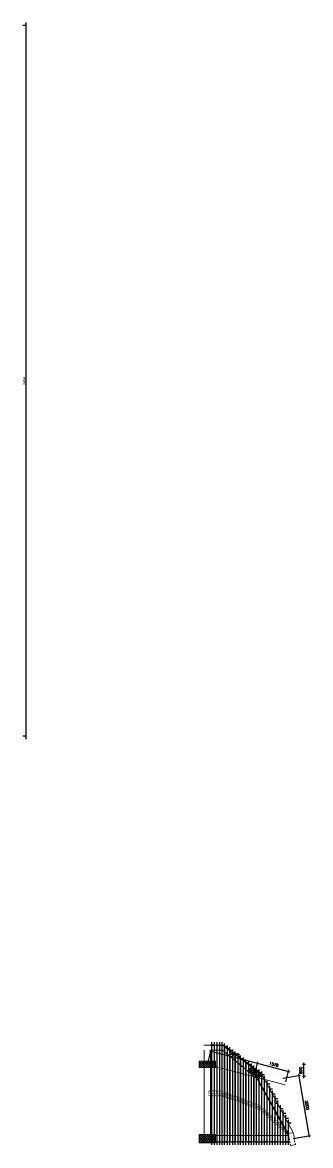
# Model space of a CAD drawing. Header units: inches. Extents: x -26151 to 62940, y -10194 to 246332.
# Drawn here: x -6352 to -4934, y 122875 to 128396 of the extents above; entities that cross this region are included whole.
import ezdxf

# ---------------------------------------------------------------- set-up
doc = ezdxf.new("R2010")
doc.units = ezdxf.units.IN
doc.header["$LTSCALE"] = 0.7
doc.header["$MEASUREMENT"] = 0
doc.linetypes.add('DASHED', pattern=[0.75, 0.5, -0.25])
doc.layers.get('0').update_dxf_attribs({"lineweight": 13})
doc.layers.get('Defpoints').update_dxf_attribs({"lineweight": 5})
for name, color, linetype, lineweight in [('BEAM', 5, 'Continuous', 0), ('COLUMN', 4, 'Continuous', 20), ('dim', 1, 'Continuous', 25), ('hach', 9, 'Continuous', 9), ('hatch', 9, 'Continuous', 9)]:
    doc.layers.add(name, color=color, linetype=linetype, lineweight=lineweight)
doc.styles.add('100', font='romans.shx', dxfattribs={"height": 13.5})
doc.styles.get("Standard").update_dxf_attribs({"font": 'arial.ttf', "height": 13})
doc.dimstyles.new('abr100', dxfattribs={"dimtxt": 15, "dimasz": 5, "dimexe": 7, "dimexo": 7, "dimgap": 8, "dimtad": 1, "dimdec": 0, "dimlfac": 10, "dimzin": 4, "dimdsep": 46, "dimtxsty": '100', "dimblk": 'ARCHTICK', "dimcen": 0.09, "dimdle": 7, "dimclrd": 1, "dimclre": 8, "dimclrt": 2, "dimadec": 0, "dimazin": 1, "dimtfac": 1, "dimtdec": 0, "dimtix": 1, "dimtofl": 0, "dimtmove": 0, "dimatfit": 3, "dimldrblk": 'ARCHTICK', "dimfxl": 0, "dimtolj": 1, "dimtzin": 0, "dimlwd": -1, "dimlwe": -1, "dimarcsym": 0})
doc.dimstyles.new('STANDARD$0', dxfattribs={"dimscale": 0, "dimtxt": 50, "dimasz": 8, "dimexe": 15, "dimexo": 0.0625, "dimgap": 2, "dimtad": 1, "dimdec": 0, "dimzin": 0, "dimdsep": 46, "dimtxsty": 'Standard', "dimblk1": 'ARCHTICK', "dimblk2": 'ARCHTICK', "dimsah": 1, "dimcen": 0.09, "dimdle": 15, "dimclrd": 3, "dimclre": 3, "dimclrt": 3, "dimazin": 0, "dimtfac": 1, "dimtdec": 0, "dimtofl": 0, "dimtmove": 1, "dimatfit": 3, "dimldrblk": 'ARCHTICK', "dimfxl": 0, "dimtolj": 1, "dimtzin": 0, "dimarcsym": 0})

# ---------------------------------------------------------------- blocks, each defined once
blk = doc.blocks.new('_ArchTick')
at = {"color": 0, "linetype": 'ByBlock', "lineweight": 0, "const_width": 0.15}
blk.add_lwpolyline([(-0.5, -0.5), (0.5, 0.5)], dxfattribs=at)
blk = doc.blocks.new('*D1428')
at = {"layer": 'Defpoints', "color": 0, "transparency": 16777216}
for p in [(-4967, 123273.6), (-4952.1, 123273.6), (-4952.1, 123213.6)]:
    blk.add_point(p, dxfattribs=at)
at = {"layer": 'dim', "color": 8, "transparency": 16777216}
for p, q in [((-4959.1, 123273.6), (-4974, 123273.6)), ((-4959.1, 123213.6), (-4974, 123213.6))]:
    blk.add_line(p, q, dxfattribs=at)
at = {"layer": 'dim', "color": 1, "transparency": 16777216}
blk.add_line((-4967, 123206.6), (-4967, 123280.6), dxfattribs=at)
at = {"layer": 'dim', "color": 1, "transparency": 16777216, "xscale": 5, "yscale": 5, "zscale": 5}
for p, rotation in [((-4967, 123273.6), 90), ((-4967, 123213.6), 270)]:
    blk.add_blockref('_ArchTick', p, dxfattribs=dict(at, rotation=rotation))
at = {"layer": 'dim', "color": 2, "transparency": 16777216, "insert": (-4981.8, 123243.6), "char_height": 13.5, "attachment_point": 5, "rotation": 90, "style": '100'}
blk.add_mtext('\\A1;600', dxfattribs=at)
blk = doc.blocks.new('*D1429')
at = {"layer": 'Defpoints', "color": 0, "transparency": 16777216}
for p in [(-5441.6, 123273.6), (-5194.5, 123279.2), (-5211.6, 123213.6)]:
    blk.add_point(p, dxfattribs=at)
at = {"layer": 'dim', "color": 8, "transparency": 16777216}
for p, q in [((-5439.8, 123280.4), (-5422.7, 123345.9)), ((-5209.8, 123220.4), (-5192.7, 123285.9))]:
    blk.add_line(p, q, dxfattribs=at)
at = {"layer": 'dim', "color": 1, "transparency": 16777216}
blk.add_line((-5431.3, 123340.9), (-5187.7, 123277.4), dxfattribs=at)
at = {"layer": 'dim', "color": 1, "transparency": 16777216, "xscale": 5, "yscale": 5, "zscale": 5}
for p, rotation in [((-5424.5, 123339.2), 165.3791260113668), ((-5194.5, 123279.2), 345.3791260113668)]:
    blk.add_blockref('_ArchTick', p, dxfattribs=dict(at, rotation=rotation))
at = {"layer": 'dim', "color": 2, "transparency": 16777216, "insert": (-5305.8, 123323.4), "char_height": 13.5, "attachment_point": 5, "rotation": 345.3791, "style": '100'}
blk.add_mtext('\\A1;2377', dxfattribs=at)
blk = doc.blocks.new('*D1430')
at = {"layer": 'Defpoints', "color": 0, "transparency": 16777216}
for p in [(-5076.5, 123204.3), (-4990.9, 123218.9), (-5026.1, 122908.6)]:
    blk.add_point(p, dxfattribs=at)
at = {"layer": 'dim', "color": 8, "transparency": 16777216}
for p, q in [((-5069.6, 123205.5), (-4984, 123220.1)), ((-5019.2, 122909.8), (-4933.6, 122924.4))]:
    blk.add_line(p, q, dxfattribs=at)
at = {"layer": 'dim', "color": 1, "transparency": 16777216}
blk.add_line((-4939.4, 122916.3), (-4992.1, 123225.8), dxfattribs=at)
at = {"layer": 'dim', "color": 1, "transparency": 16777216, "xscale": 5, "yscale": 5, "zscale": 5}
for p, rotation in [((-4990.9, 123218.9), 99.67025043706386), ((-4940.5, 122923.2), 279.6702504370639)]:
    blk.add_blockref('_ArchTick', p, dxfattribs=dict(at, rotation=rotation))
at = {"layer": 'dim', "color": 2, "transparency": 16777216, "insert": (-4951.2, 123073.5), "char_height": 13.5, "attachment_point": 5, "rotation": 279.6703, "style": '100'}
blk.add_mtext('\\A1;3000', dxfattribs=at)
blk = doc.blocks.new('*D1431')
at = {"layer": 'Defpoints', "color": 0, "transparency": 16777216}
for p in [(-5041.8, 123239.3), (-5211.6, 123213.6), (-5057.1, 123180.6)]:
    blk.add_point(p, dxfattribs=at)
at = {"layer": 'dim', "color": 8, "transparency": 16777216}
for p, q in [((-5209.8, 123220.4), (-5192.7, 123285.9)), ((-5055.3, 123187.3), (-5040, 123246.1))]:
    blk.add_line(p, q, dxfattribs=at)
at = {"layer": 'dim', "color": 1, "transparency": 16777216}
blk.add_line((-5201.3, 123280.9), (-5035, 123237.5), dxfattribs=at)
at = {"layer": 'dim', "color": 1, "transparency": 16777216, "xscale": 5, "yscale": 5, "zscale": 5}
for p, rotation in [((-5194.5, 123279.2), 165.3791260110698), ((-5041.8, 123239.3), 345.3791260110697)]:
    blk.add_blockref('_ArchTick', p, dxfattribs=dict(at, rotation=rotation))
at = {"layer": 'dim', "color": 2, "transparency": 16777216, "insert": (-5114.4, 123273.5), "char_height": 13.5, "attachment_point": 5, "rotation": 345.3791, "style": '100'}
blk.add_mtext('\\A1;1578', dxfattribs=at)
blk = doc.blocks.new('*D1432')
at = {"layer": 'Defpoints', "color": 0, "linetype": 'ByBlock', "transparency": 16777216}
for p in [(-5421.6, 123368.6), (-5421.6, 122893.6), (-5421.6, 122893.6)]:
    blk.add_point(p, dxfattribs=at)
at = {"layer": 'hach', "color": 3, "lineweight": -2, "transparency": 16777216}
for p, q in [((-5421.6, 123383.6), (-5421.6, 122878.6)), ((-5421.6, 123368.6), (-5406.6, 123368.6)), ((-5421.6, 122893.6), (-5436.6, 122893.6))]:
    blk.add_line(p, q, dxfattribs=at)
at = {"layer": 'hach', "color": 3, "linetype": 'ByBlock', "lineweight": -2, "transparency": 16777216, "xscale": 8, "yscale": 8, "zscale": 8}
for p, rotation in [((-5421.6, 123368.6), 90), ((-5421.6, 122893.6), 270)]:
    blk.add_blockref('_ArchTick', p, dxfattribs=dict(at, rotation=rotation))
at = {"layer": 'hach', "color": 3, "linetype": 'ByBlock', "transparency": 16777216, "insert": (-5430.2, 123131.1), "char_height": 13, "attachment_point": 5, "rotation": 90}
blk.add_mtext('\\A1;475', dxfattribs=at)
blk = doc.blocks.new('*D1433')
at = {"layer": 'Defpoints', "color": 0, "linetype": 'ByBlock', "transparency": 16777216}
for p in [(-5406.6, 123368.6), (-5408.6, 122893.6), (-5408.6, 122893.6)]:
    blk.add_point(p, dxfattribs=at)
at = {"layer": 'hach', "color": 3, "lineweight": -2, "transparency": 16777216}
for p, q in [((-5407.3, 123368.6), (-5423.6, 123368.6)), ((-5408.6, 123383.6), (-5408.6, 122878.6)), ((-5408.6, 122893.6), (-5423.6, 122893.6))]:
    blk.add_line(p, q, dxfattribs=at)
at = {"layer": 'hach', "color": 3, "linetype": 'ByBlock', "lineweight": -2, "transparency": 16777216, "xscale": 8, "yscale": 8, "zscale": 8}
for p, rotation in [((-5408.6, 123368.6), 90), ((-5408.6, 122893.6), 270)]:
    blk.add_blockref('_ArchTick', p, dxfattribs=dict(at, rotation=rotation))
at = {"layer": 'hach', "color": 3, "linetype": 'ByBlock', "transparency": 16777216, "insert": (-5417.2, 123131.1), "char_height": 13, "attachment_point": 5, "rotation": 90}
blk.add_mtext('\\A1;475', dxfattribs=at)
blk = doc.blocks.new('*D1434')
at = {"layer": 'Defpoints', "color": 0, "linetype": 'ByBlock', "transparency": 16777216}
for p in [(-5395.6, 123368.6), (-5395.6, 122893.6), (-5395.6, 122893.6)]:
    blk.add_point(p, dxfattribs=at)
at = {"layer": 'hach', "color": 3, "lineweight": -2, "transparency": 16777216}
for p, q in [((-5395.6, 123383.6), (-5395.6, 122878.6)), ((-5395.6, 123368.6), (-5380.6, 123368.6)), ((-5395.6, 122893.6), (-5380.6, 122893.6))]:
    blk.add_line(p, q, dxfattribs=at)
at = {"layer": 'hach', "color": 3, "linetype": 'ByBlock', "lineweight": -2, "transparency": 16777216, "xscale": 8, "yscale": 8, "zscale": 8}
for p, rotation in [((-5395.6, 123368.6), 90), ((-5395.6, 122893.6), 270)]:
    blk.add_blockref('_ArchTick', p, dxfattribs=dict(at, rotation=rotation))
at = {"layer": 'hach', "color": 3, "linetype": 'ByBlock', "transparency": 16777216, "insert": (-5404.2, 123131.1), "char_height": 13, "attachment_point": 5, "rotation": 90}
blk.add_mtext('\\A1;475', dxfattribs=at)
blk = doc.blocks.new('*D1435')
at = {"layer": 'Defpoints', "color": 0, "linetype": 'ByBlock', "transparency": 16777216}
for p in [(-5382.6, 123368.6), (-5382.6, 122893.6), (-5382.6, 122893.6)]:
    blk.add_point(p, dxfattribs=at)
at = {"layer": 'hach', "color": 3, "lineweight": -2, "transparency": 16777216}
for p, q in [((-5382.6, 123383.6), (-5382.6, 122878.6)), ((-5382.6, 123368.6), (-5367.6, 123368.6)), ((-5382.6, 122893.6), (-5367.6, 122893.6))]:
    blk.add_line(p, q, dxfattribs=at)
at = {"layer": 'hach', "color": 3, "linetype": 'ByBlock', "lineweight": -2, "transparency": 16777216, "xscale": 8, "yscale": 8, "zscale": 8}
for p, rotation in [((-5382.6, 123368.6), 90), ((-5382.6, 122893.6), 270)]:
    blk.add_blockref('_ArchTick', p, dxfattribs=dict(at, rotation=rotation))
at = {"layer": 'hach', "color": 3, "linetype": 'ByBlock', "transparency": 16777216, "insert": (-5391.2, 123131.1), "char_height": 13, "attachment_point": 5, "rotation": 90}
blk.add_mtext('\\A1;475', dxfattribs=at)
blk = doc.blocks.new('*D1436')
at = {"layer": 'Defpoints', "color": 0, "linetype": 'ByBlock', "transparency": 16777216}
for p in [(-5369.6, 123368.6), (-5369.6, 122893.6), (-5369.6, 122893.6)]:
    blk.add_point(p, dxfattribs=at)
at = {"layer": 'hach', "color": 3, "lineweight": -2, "transparency": 16777216}
for p, q in [((-5369.6, 123383.6), (-5369.6, 122878.6)), ((-5369.6, 123368.6), (-5354.6, 123368.6)), ((-5369.6, 122893.6), (-5354.6, 122893.6))]:
    blk.add_line(p, q, dxfattribs=at)
at = {"layer": 'hach', "color": 3, "linetype": 'ByBlock', "lineweight": -2, "transparency": 16777216, "xscale": 8, "yscale": 8, "zscale": 8}
for p, rotation in [((-5369.6, 123368.6), 90), ((-5369.6, 122893.6), 270)]:
    blk.add_blockref('_ArchTick', p, dxfattribs=dict(at, rotation=rotation))
at = {"layer": 'hach', "color": 3, "linetype": 'ByBlock', "transparency": 16777216, "insert": (-5378.2, 123131.1), "char_height": 13, "attachment_point": 5, "rotation": 90}
blk.add_mtext('\\A1;475', dxfattribs=at)
blk = doc.blocks.new('*D1437')
at = {"layer": 'Defpoints', "color": 0, "linetype": 'ByBlock', "transparency": 16777216}
for p in [(-5356.6, 123361.1), (-5356.6, 123361.1), (-5356.6, 122893.6)]:
    blk.add_point(p, dxfattribs=at)
at = {"layer": 'hach', "color": 3, "lineweight": -2, "transparency": 16777216}
for p, q in [((-5356.6, 122878.6), (-5356.6, 123376.1)), ((-5356.6, 123361.1), (-5341.6, 123361.1)), ((-5356.6, 122893.6), (-5341.6, 122893.6))]:
    blk.add_line(p, q, dxfattribs=at)
at = {"layer": 'hach', "color": 3, "linetype": 'ByBlock', "lineweight": -2, "transparency": 16777216, "xscale": 8, "yscale": 8, "zscale": 8}
for p, rotation in [((-5356.6, 123361.1), 90), ((-5356.6, 122893.6), 270)]:
    blk.add_blockref('_ArchTick', p, dxfattribs=dict(at, rotation=rotation))
at = {"layer": 'hach', "color": 3, "linetype": 'ByBlock', "transparency": 16777216, "insert": (-5365.2, 123127.4), "char_height": 13, "attachment_point": 5, "rotation": 90}
blk.add_mtext('\\A1;467', dxfattribs=at)
blk = doc.blocks.new('*D1438')
at = {"layer": 'Defpoints', "color": 0, "linetype": 'ByBlock', "transparency": 16777216}
for p in [(-5343.6, 123351.3), (-5343.6, 122893.6), (-5343.6, 122893.6)]:
    blk.add_point(p, dxfattribs=at)
at = {"layer": 'hach', "color": 3, "lineweight": -2, "transparency": 16777216}
for p, q in [((-5343.6, 123366.3), (-5343.6, 122878.6)), ((-5343.6, 123351.3), (-5328.6, 123351.3)), ((-5343.6, 122893.6), (-5358.6, 122893.6))]:
    blk.add_line(p, q, dxfattribs=at)
at = {"layer": 'hach', "color": 3, "linetype": 'ByBlock', "lineweight": -2, "transparency": 16777216, "xscale": 8, "yscale": 8, "zscale": 8}
for p, rotation in [((-5343.6, 123351.3), 90), ((-5343.6, 122893.6), 270)]:
    blk.add_blockref('_ArchTick', p, dxfattribs=dict(at, rotation=rotation))
at = {"layer": 'hach', "color": 3, "linetype": 'ByBlock', "transparency": 16777216, "insert": (-5352.2, 123122.5), "char_height": 13, "attachment_point": 5, "rotation": 90}
blk.add_mtext('\\A1;458', dxfattribs=at)
blk = doc.blocks.new('*D1439')
at = {"layer": 'Defpoints', "color": 0, "linetype": 'ByBlock', "transparency": 16777216}
for p in [(-5330.6, 123343.6), (-5330.6, 123343.6), (-5330.6, 122893.6)]:
    blk.add_point(p, dxfattribs=at)
at = {"layer": 'hach', "color": 3, "lineweight": -2, "transparency": 16777216}
for p, q in [((-5330.6, 122878.6), (-5330.6, 123358.6)), ((-5330.6, 123343.6), (-5315.6, 123343.6)), ((-5330.6, 122893.6), (-5315.6, 122893.6))]:
    blk.add_line(p, q, dxfattribs=at)
at = {"layer": 'hach', "color": 3, "linetype": 'ByBlock', "lineweight": -2, "transparency": 16777216, "xscale": 8, "yscale": 8, "zscale": 8}
for p, rotation in [((-5330.6, 123343.6), 90), ((-5330.6, 122893.6), 270)]:
    blk.add_blockref('_ArchTick', p, dxfattribs=dict(at, rotation=rotation))
at = {"layer": 'hach', "color": 3, "linetype": 'ByBlock', "transparency": 16777216, "insert": (-5339.2, 123118.6), "char_height": 13, "attachment_point": 5, "rotation": 90}
blk.add_mtext('\\A1;450', dxfattribs=at)
blk = doc.blocks.new('*D1440')
at = {"layer": 'Defpoints', "color": 0, "linetype": 'ByBlock', "transparency": 16777216}
for p in [(-5317.6, 123331.8), (-5317.6, 122893.6), (-5317.6, 122893.6)]:
    blk.add_point(p, dxfattribs=at)
at = {"layer": 'hach', "color": 3, "lineweight": -2, "transparency": 16777216}
for p, q in [((-5317.6, 123346.8), (-5317.6, 122878.6)), ((-5317.6, 123331.8), (-5302.6, 123331.8)), ((-5317.6, 122893.6), (-5302.6, 122893.6))]:
    blk.add_line(p, q, dxfattribs=at)
at = {"layer": 'hach', "color": 3, "linetype": 'ByBlock', "lineweight": -2, "transparency": 16777216, "xscale": 8, "yscale": 8, "zscale": 8}
for p, rotation in [((-5317.6, 123331.8), 90), ((-5317.6, 122893.6), 270)]:
    blk.add_blockref('_ArchTick', p, dxfattribs=dict(at, rotation=rotation))
at = {"layer": 'hach', "color": 3, "linetype": 'ByBlock', "transparency": 16777216, "insert": (-5326.2, 123112.7), "char_height": 13, "attachment_point": 5, "rotation": 90}
blk.add_mtext('\\A1;438', dxfattribs=at)
blk = doc.blocks.new('*D1441')
at = {"layer": 'Defpoints', "color": 0, "linetype": 'ByBlock', "transparency": 16777216}
for p in [(-5304.6, 123322), (-5304.6, 123322), (-5304.6, 122893.6)]:
    blk.add_point(p, dxfattribs=at)
at = {"layer": 'hach', "color": 3, "lineweight": -2, "transparency": 16777216}
for p, q in [((-5304.6, 123322), (-5319.6, 123322)), ((-5304.6, 122878.6), (-5304.6, 123337)), ((-5304.6, 122893.6), (-5319.6, 122893.6))]:
    blk.add_line(p, q, dxfattribs=at)
at = {"layer": 'hach', "color": 3, "linetype": 'ByBlock', "lineweight": -2, "transparency": 16777216, "xscale": 8, "yscale": 8, "zscale": 8}
for p, rotation in [((-5304.6, 123322), 90), ((-5304.6, 122893.6), 270)]:
    blk.add_blockref('_ArchTick', p, dxfattribs=dict(at, rotation=rotation))
at = {"layer": 'hach', "color": 3, "linetype": 'ByBlock', "transparency": 16777216, "insert": (-5313.2, 123107.8), "char_height": 13, "attachment_point": 5, "rotation": 90}
blk.add_mtext('\\A1;428', dxfattribs=at)
blk = doc.blocks.new('*D1442')
at = {"layer": 'Defpoints', "color": 0, "linetype": 'ByBlock', "transparency": 16777216}
for p in [(-5291.6, 123312.3), (-5291.6, 122893.6), (-5291.6, 122893.6)]:
    blk.add_point(p, dxfattribs=at)
at = {"layer": 'hach', "color": 3, "lineweight": -2, "transparency": 16777216}
for p, q in [((-5291.6, 123327.3), (-5291.6, 122878.6)), ((-5291.6, 123312.3), (-5276.6, 123312.3)), ((-5291.6, 122893.6), (-5276.6, 122893.6))]:
    blk.add_line(p, q, dxfattribs=at)
at = {"layer": 'hach', "color": 3, "linetype": 'ByBlock', "lineweight": -2, "transparency": 16777216, "xscale": 8, "yscale": 8, "zscale": 8}
for p, rotation in [((-5291.6, 123312.3), 90), ((-5291.6, 122893.6), 270)]:
    blk.add_blockref('_ArchTick', p, dxfattribs=dict(at, rotation=rotation))
at = {"layer": 'hach', "color": 3, "linetype": 'ByBlock', "transparency": 16777216, "insert": (-5300.2, 123102.9), "char_height": 13, "attachment_point": 5, "rotation": 90}
blk.add_mtext('\\A1;419', dxfattribs=at)
blk = doc.blocks.new('*D1443')
at = {"layer": 'Defpoints', "color": 0, "linetype": 'ByBlock', "transparency": 16777216}
for p in [(-5278.6, 123302.5), (-5278.6, 123302.5), (-5278.6, 122893.6)]:
    blk.add_point(p, dxfattribs=at)
at = {"layer": 'hach', "color": 3, "lineweight": -2, "transparency": 16777216}
for p, q in [((-5278.6, 122878.6), (-5278.6, 123317.5)), ((-5278.6, 123302.5), (-5263.6, 123302.5)), ((-5278.6, 122893.6), (-5263.6, 122893.6))]:
    blk.add_line(p, q, dxfattribs=at)
at = {"layer": 'hach', "color": 3, "linetype": 'ByBlock', "lineweight": -2, "transparency": 16777216, "xscale": 8, "yscale": 8, "zscale": 8}
for p, rotation in [((-5278.6, 123302.5), 90), ((-5278.6, 122893.6), 270)]:
    blk.add_blockref('_ArchTick', p, dxfattribs=dict(at, rotation=rotation))
at = {"layer": 'hach', "color": 3, "linetype": 'ByBlock', "transparency": 16777216, "insert": (-5287.2, 123098.1), "char_height": 13, "attachment_point": 5, "rotation": 90}
blk.add_mtext('\\A1;409', dxfattribs=at)
blk = doc.blocks.new('*D1444')
at = {"layer": 'Defpoints', "color": 0, "linetype": 'ByBlock', "transparency": 16777216}
for p in [(-5265.6, 123292.8), (-5265.6, 122893.6), (-5265.6, 122893.6)]:
    blk.add_point(p, dxfattribs=at)
at = {"layer": 'hach', "color": 3, "lineweight": -2, "transparency": 16777216}
for p, q in [((-5265.6, 123307.8), (-5265.6, 122878.6)), ((-5265.6, 123292.8), (-5250.6, 123292.8)), ((-5265.6, 122893.6), (-5280.6, 122893.6))]:
    blk.add_line(p, q, dxfattribs=at)
at = {"layer": 'hach', "color": 3, "linetype": 'ByBlock', "lineweight": -2, "transparency": 16777216, "xscale": 8, "yscale": 8, "zscale": 8}
for p, rotation in [((-5265.6, 123292.8), 90), ((-5265.6, 122893.6), 270)]:
    blk.add_blockref('_ArchTick', p, dxfattribs=dict(at, rotation=rotation))
at = {"layer": 'hach', "color": 3, "linetype": 'ByBlock', "transparency": 16777216, "insert": (-5274.2, 123093.2), "char_height": 13, "attachment_point": 5, "rotation": 90}
blk.add_mtext('\\A1;399', dxfattribs=at)
blk = doc.blocks.new('*D1445')
at = {"layer": 'Defpoints', "color": 0, "linetype": 'ByBlock', "transparency": 16777216}
for p in [(-5252.6, 123283), (-5252.6, 123283), (-5252.6, 122893.6)]:
    blk.add_point(p, dxfattribs=at)
at = {"layer": 'hach', "color": 3, "lineweight": -2, "transparency": 16777216}
for p, q in [((-5252.6, 122878.6), (-5252.6, 123298)), ((-5252.6, 123283), (-5237.6, 123283)), ((-5252.6, 122893.6), (-5237.6, 122893.6))]:
    blk.add_line(p, q, dxfattribs=at)
at = {"layer": 'hach', "color": 3, "linetype": 'ByBlock', "lineweight": -2, "transparency": 16777216, "xscale": 8, "yscale": 8, "zscale": 8}
for p, rotation in [((-5252.6, 123283), 90), ((-5252.6, 122893.6), 270)]:
    blk.add_blockref('_ArchTick', p, dxfattribs=dict(at, rotation=rotation))
at = {"layer": 'hach', "color": 3, "linetype": 'ByBlock', "transparency": 16777216, "insert": (-5261.2, 123088.3), "char_height": 13, "attachment_point": 5, "rotation": 90}
blk.add_mtext('\\A1;389', dxfattribs=at)
blk = doc.blocks.new('*D1446')
at = {"layer": 'Defpoints', "color": 0, "linetype": 'ByBlock', "transparency": 16777216}
for p in [(-5239.6, 123273.2), (-5239.6, 122893.6), (-5239.6, 122893.6)]:
    blk.add_point(p, dxfattribs=at)
at = {"layer": 'hach', "color": 3, "lineweight": -2, "transparency": 16777216}
for p, q in [((-5239.6, 123288.2), (-5239.6, 122878.6)), ((-5239.6, 123273.2), (-5224.6, 123273.2)), ((-5239.6, 122893.6), (-5224.6, 122893.6))]:
    blk.add_line(p, q, dxfattribs=at)
at = {"layer": 'hach', "color": 3, "linetype": 'ByBlock', "lineweight": -2, "transparency": 16777216, "xscale": 8, "yscale": 8, "zscale": 8}
for p, rotation in [((-5239.6, 123273.2), 90), ((-5239.6, 122893.6), 270)]:
    blk.add_blockref('_ArchTick', p, dxfattribs=dict(at, rotation=rotation))
at = {"layer": 'hach', "color": 3, "linetype": 'ByBlock', "transparency": 16777216, "insert": (-5248.2, 123083.4), "char_height": 13, "attachment_point": 5, "rotation": 90}
blk.add_mtext('\\A1;380', dxfattribs=at)
blk = doc.blocks.new('*D1447')
at = {"layer": 'Defpoints', "color": 0, "linetype": 'ByBlock', "transparency": 16777216}
for p in [(-5226.6, 123263.5), (-5226.6, 122893.6), (-5226.6, 122893.6)]:
    blk.add_point(p, dxfattribs=at)
at = {"layer": 'hach', "color": 3, "lineweight": -2, "transparency": 16777216}
for p, q in [((-5226.6, 123278.5), (-5226.6, 122878.6)), ((-5226.6, 123263.5), (-5211.6, 123263.5)), ((-5226.6, 122893.6), (-5241.6, 122893.6))]:
    blk.add_line(p, q, dxfattribs=at)
at = {"layer": 'hach', "color": 3, "linetype": 'ByBlock', "lineweight": -2, "transparency": 16777216, "xscale": 8, "yscale": 8, "zscale": 8}
for p, rotation in [((-5226.6, 123263.5), 90), ((-5226.6, 122893.6), 270)]:
    blk.add_blockref('_ArchTick', p, dxfattribs=dict(at, rotation=rotation))
at = {"layer": 'hach', "color": 3, "linetype": 'ByBlock', "transparency": 16777216, "insert": (-5235.2, 123078.5), "char_height": 13, "attachment_point": 5, "rotation": 90}
blk.add_mtext('\\A1;370', dxfattribs=at)
blk = doc.blocks.new('*D1448')
at = {"layer": 'Defpoints', "color": 0, "linetype": 'ByBlock', "transparency": 16777216}
for p in [(-5200.6, 123243.9), (-5200.6, 122893.6), (-5200.6, 122893.6)]:
    blk.add_point(p, dxfattribs=at)
at = {"layer": 'hach', "color": 3, "lineweight": -2, "transparency": 16777216}
for p, q in [((-5200.6, 123258.9), (-5200.6, 122878.6)), ((-5200.6, 123243.9), (-5185.6, 123243.9)), ((-5200.6, 122893.6), (-5185.6, 122893.6))]:
    blk.add_line(p, q, dxfattribs=at)
at = {"layer": 'hach', "color": 3, "linetype": 'ByBlock', "lineweight": -2, "transparency": 16777216, "xscale": 8, "yscale": 8, "zscale": 8}
for p, rotation in [((-5200.6, 123243.9), 90), ((-5200.6, 122893.6), 270)]:
    blk.add_blockref('_ArchTick', p, dxfattribs=dict(at, rotation=rotation))
at = {"layer": 'hach', "color": 3, "linetype": 'ByBlock', "transparency": 16777216, "insert": (-5209.2, 123068.8), "char_height": 13, "attachment_point": 5, "rotation": 90}
blk.add_mtext('\\A1;350', dxfattribs=at)
blk = doc.blocks.new('*D1449')
at = {"layer": 'Defpoints', "color": 0, "linetype": 'ByBlock', "transparency": 16777216}
for p in [(-5213.6, 123253.7), (-5213.6, 123253.7), (-5213.6, 122893.6)]:
    blk.add_point(p, dxfattribs=at)
at = {"layer": 'hach', "color": 3, "lineweight": -2, "transparency": 16777216}
for p, q in [((-5213.6, 122878.6), (-5213.6, 123268.7)), ((-5213.6, 123253.7), (-5198.6, 123253.7)), ((-5213.6, 122893.6), (-5198.6, 122893.6))]:
    blk.add_line(p, q, dxfattribs=at)
at = {"layer": 'hach', "color": 3, "linetype": 'ByBlock', "lineweight": -2, "transparency": 16777216, "xscale": 8, "yscale": 8, "zscale": 8}
for p, rotation in [((-5213.6, 123253.7), 90), ((-5213.6, 122893.6), 270)]:
    blk.add_blockref('_ArchTick', p, dxfattribs=dict(at, rotation=rotation))
at = {"layer": 'hach', "color": 3, "linetype": 'ByBlock', "transparency": 16777216, "insert": (-5222.2, 123073.7), "char_height": 13, "attachment_point": 5, "rotation": 90}
blk.add_mtext('\\A1;360', dxfattribs=at)
blk = doc.blocks.new('*D1450')
at = {"layer": 'Defpoints', "color": 0, "linetype": 'ByBlock', "transparency": 16777216}
for p in [(-5187.6, 123234.2), (-5187.6, 122893.6), (-5187.6, 122893.6)]:
    blk.add_point(p, dxfattribs=at)
at = {"layer": 'hach', "color": 3, "lineweight": -2, "transparency": 16777216}
for p, q in [((-5187.6, 123249.2), (-5187.6, 122878.6)), ((-5187.6, 123234.2), (-5172.6, 123234.2)), ((-5187.6, 122893.6), (-5172.6, 122893.6))]:
    blk.add_line(p, q, dxfattribs=at)
at = {"layer": 'hach', "color": 3, "linetype": 'ByBlock', "lineweight": -2, "transparency": 16777216, "xscale": 8, "yscale": 8, "zscale": 8}
for p, rotation in [((-5187.6, 123234.2), 90), ((-5187.6, 122893.6), 270)]:
    blk.add_blockref('_ArchTick', p, dxfattribs=dict(at, rotation=rotation))
at = {"layer": 'hach', "color": 3, "linetype": 'ByBlock', "transparency": 16777216, "insert": (-5196.2, 123063.9), "char_height": 13, "attachment_point": 5, "rotation": 90}
blk.add_mtext('\\A1;341', dxfattribs=at)
blk = doc.blocks.new('*D1451')
at = {"layer": 'Defpoints', "color": 0, "linetype": 'ByBlock', "transparency": 16777216}
for p in [(-5174.6, 123223.2), (-5174.6, 122893.6), (-5174.6, 122893.6)]:
    blk.add_point(p, dxfattribs=at)
at = {"layer": 'hach', "color": 3, "lineweight": -2, "transparency": 16777216}
for p, q in [((-5174.6, 123238.2), (-5174.6, 122878.6)), ((-5174.6, 123223.2), (-5159.6, 123223.2)), ((-5174.6, 122893.6), (-5159.6, 122893.6))]:
    blk.add_line(p, q, dxfattribs=at)
at = {"layer": 'hach', "color": 3, "linetype": 'ByBlock', "lineweight": -2, "transparency": 16777216, "xscale": 8, "yscale": 8, "zscale": 8}
for p, rotation in [((-5174.6, 123223.2), 90), ((-5174.6, 122893.6), 270)]:
    blk.add_blockref('_ArchTick', p, dxfattribs=dict(at, rotation=rotation))
at = {"layer": 'hach', "color": 3, "linetype": 'ByBlock', "transparency": 16777216, "insert": (-5183.2, 123058.4), "char_height": 13, "attachment_point": 5, "rotation": 90}
blk.add_mtext('\\A1;330', dxfattribs=at)
blk = doc.blocks.new('*D1452')
at = {"layer": 'Defpoints', "color": 0, "linetype": 'ByBlock', "transparency": 16777216}
for p in [(-5161.2, 123200.5), (-5161.6, 122893.6), (-5161.6, 122893.6)]:
    blk.add_point(p, dxfattribs=at)
at = {"layer": 'hach', "color": 3, "lineweight": -2, "transparency": 16777216}
for p, q in [((-5161.3, 123200.5), (-5176.6, 123200.5)), ((-5161.6, 123215.5), (-5161.6, 122878.6)), ((-5161.6, 122893.6), (-5146.6, 122893.6))]:
    blk.add_line(p, q, dxfattribs=at)
at = {"layer": 'hach', "color": 3, "linetype": 'ByBlock', "lineweight": -2, "transparency": 16777216, "xscale": 8, "yscale": 8, "zscale": 8}
for p, rotation in [((-5161.6, 123200.5), 90), ((-5161.6, 122893.6), 270)]:
    blk.add_blockref('_ArchTick', p, dxfattribs=dict(at, rotation=rotation))
at = {"layer": 'hach', "color": 3, "linetype": 'ByBlock', "transparency": 16777216, "insert": (-5170.2, 123047.1), "char_height": 13, "attachment_point": 5, "rotation": 90}
blk.add_mtext('\\A1;307', dxfattribs=at)
blk = doc.blocks.new('*D1453')
at = {"layer": 'Defpoints', "color": 0, "linetype": 'ByBlock', "transparency": 16777216}
for p in [(-5148.6, 123177.2), (-5148.6, 122893.6), (-5146.6, 122893.6)]:
    blk.add_point(p, dxfattribs=at)
at = {"layer": 'hach', "color": 3, "lineweight": -2, "transparency": 16777216}
for p, q in [((-5148.6, 123192.2), (-5148.6, 122878.6)), ((-5148.6, 123177.2), (-5133.6, 123177.2)), ((-5147.3, 122893.6), (-5163.6, 122893.6))]:
    blk.add_line(p, q, dxfattribs=at)
at = {"layer": 'hach', "color": 3, "linetype": 'ByBlock', "lineweight": -2, "transparency": 16777216, "xscale": 8, "yscale": 8, "zscale": 8}
for p, rotation in [((-5148.6, 123177.2), 90), ((-5148.6, 122893.6), 270)]:
    blk.add_blockref('_ArchTick', p, dxfattribs=dict(at, rotation=rotation))
at = {"layer": 'hach', "color": 3, "linetype": 'ByBlock', "transparency": 16777216, "insert": (-5157.2, 123035.4), "char_height": 13, "attachment_point": 5, "rotation": 90}
blk.add_mtext('\\A1;284', dxfattribs=at)
blk = doc.blocks.new('*D1454')
at = {"layer": 'Defpoints', "color": 0, "linetype": 'ByBlock', "transparency": 16777216}
for p in [(-5135.6, 123153.2), (-5135.6, 122893.6), (-5135.6, 122893.6)]:
    blk.add_point(p, dxfattribs=at)
at = {"layer": 'hach', "color": 3, "lineweight": -2, "transparency": 16777216}
for p, q in [((-5135.6, 123168.2), (-5135.6, 122878.6)), ((-5135.6, 123153.2), (-5120.6, 123153.2)), ((-5135.6, 122893.6), (-5120.6, 122893.6))]:
    blk.add_line(p, q, dxfattribs=at)
at = {"layer": 'hach', "color": 3, "linetype": 'ByBlock', "lineweight": -2, "transparency": 16777216, "xscale": 8, "yscale": 8, "zscale": 8}
for p, rotation in [((-5135.6, 123153.2), 90), ((-5135.6, 122893.6), 270)]:
    blk.add_blockref('_ArchTick', p, dxfattribs=dict(at, rotation=rotation))
at = {"layer": 'hach', "color": 3, "linetype": 'ByBlock', "transparency": 16777216, "insert": (-5144.2, 123023.4), "char_height": 13, "attachment_point": 5, "rotation": 90}
blk.add_mtext('\\A1;260', dxfattribs=at)
blk = doc.blocks.new('*D1455')
at = {"layer": 'Defpoints', "color": 0, "linetype": 'ByBlock', "transparency": 16777216}
for p in [(-5122.6, 123129.3), (-5122.6, 122893.6), (-5122.6, 122893.6)]:
    blk.add_point(p, dxfattribs=at)
at = {"layer": 'hach', "color": 3, "lineweight": -2, "transparency": 16777216}
for p, q in [((-5122.6, 123144.3), (-5122.6, 122878.6)), ((-5122.6, 123129.3), (-5107.6, 123129.3)), ((-5122.6, 122893.6), (-5107.6, 122893.6))]:
    blk.add_line(p, q, dxfattribs=at)
at = {"layer": 'hach', "color": 3, "linetype": 'ByBlock', "lineweight": -2, "transparency": 16777216, "xscale": 8, "yscale": 8, "zscale": 8}
for p, rotation in [((-5122.6, 123129.3), 90), ((-5122.6, 122893.6), 270)]:
    blk.add_blockref('_ArchTick', p, dxfattribs=dict(at, rotation=rotation))
at = {"layer": 'hach', "color": 3, "linetype": 'ByBlock', "transparency": 16777216, "insert": (-5131.2, 123011.4), "char_height": 13, "attachment_point": 5, "rotation": 90}
blk.add_mtext('\\A1;236', dxfattribs=at)
blk = doc.blocks.new('*D1456')
at = {"layer": 'Defpoints', "color": 0, "linetype": 'ByBlock', "transparency": 16777216}
for p in [(-5109.6, 123105.3), (-5109.6, 122893.6), (-5109.6, 122893.6)]:
    blk.add_point(p, dxfattribs=at)
at = {"layer": 'hach', "color": 3, "lineweight": -2, "transparency": 16777216}
for p, q in [((-5109.6, 123120.3), (-5109.6, 122878.6)), ((-5109.6, 123105.3), (-5094.6, 123105.3)), ((-5109.6, 122893.6), (-5094.6, 122893.6))]:
    blk.add_line(p, q, dxfattribs=at)
at = {"layer": 'hach', "color": 3, "linetype": 'ByBlock', "lineweight": -2, "transparency": 16777216, "xscale": 8, "yscale": 8, "zscale": 8}
for p, rotation in [((-5109.6, 123105.3), 90), ((-5109.6, 122893.6), 270)]:
    blk.add_blockref('_ArchTick', p, dxfattribs=dict(at, rotation=rotation))
at = {"layer": 'hach', "color": 3, "linetype": 'ByBlock', "transparency": 16777216, "insert": (-5118.1, 122999.5), "char_height": 13, "attachment_point": 5, "rotation": 90}
blk.add_mtext('\\A1;212', dxfattribs=at)
blk = doc.blocks.new('*D1457')
at = {"layer": 'Defpoints', "color": 0, "linetype": 'ByBlock', "transparency": 16777216}
for p in [(-5096.4, 123081.1), (-5096.4, 122893.6), (-5096.4, 122893.6)]:
    blk.add_point(p, dxfattribs=at)
at = {"layer": 'hach', "color": 3, "lineweight": -2, "transparency": 16777216}
for p, q in [((-5096.4, 123081.1), (-5111.4, 123081.1)), ((-5096.4, 123096.1), (-5096.4, 122878.6)), ((-5096.4, 122893.6), (-5111.4, 122893.6))]:
    blk.add_line(p, q, dxfattribs=at)
at = {"layer": 'hach', "color": 3, "linetype": 'ByBlock', "lineweight": -2, "transparency": 16777216, "xscale": 8, "yscale": 8, "zscale": 8}
for p, rotation in [((-5096.4, 123081.1), 90), ((-5096.4, 122893.6), 270)]:
    blk.add_blockref('_ArchTick', p, dxfattribs=dict(at, rotation=rotation))
at = {"layer": 'hach', "color": 3, "linetype": 'ByBlock', "transparency": 16777216, "insert": (-5105, 122987.3), "char_height": 13, "attachment_point": 5, "rotation": 90}
blk.add_mtext('\\A1;187', dxfattribs=at)
blk = doc.blocks.new('*D1458')
at = {"layer": 'Defpoints', "color": 0, "linetype": 'ByBlock', "transparency": 16777216}
for p in [(-5083.6, 123057.4), (-5083.6, 122893.6), (-5083.6, 122893.6)]:
    blk.add_point(p, dxfattribs=at)
at = {"layer": 'hach', "color": 3, "lineweight": -2, "transparency": 16777216}
for p, q in [((-5083.6, 123072.4), (-5083.6, 122878.6)), ((-5083.6, 123057.4), (-5068.6, 123057.4)), ((-5083.6, 122893.6), (-5068.6, 122893.6))]:
    blk.add_line(p, q, dxfattribs=at)
at = {"layer": 'hach', "color": 3, "linetype": 'ByBlock', "lineweight": -2, "transparency": 16777216, "xscale": 8, "yscale": 8, "zscale": 8}
for p, rotation in [((-5083.6, 123057.4), 90), ((-5083.6, 122893.6), 270)]:
    blk.add_blockref('_ArchTick', p, dxfattribs=dict(at, rotation=rotation))
at = {"layer": 'hach', "color": 3, "linetype": 'ByBlock', "transparency": 16777216, "insert": (-5092.2, 122975.5), "char_height": 13, "attachment_point": 5, "rotation": 90}
blk.add_mtext('\\A1;164', dxfattribs=at)
blk = doc.blocks.new('*D1459')
at = {"layer": 'Defpoints', "color": 0, "linetype": 'ByBlock', "transparency": 16777216}
for p in [(-5070.6, 123033.5), (-5070.6, 122893.6), (-5070.6, 122893.6)]:
    blk.add_point(p, dxfattribs=at)
at = {"layer": 'hach', "color": 3, "lineweight": -2, "transparency": 16777216}
for p, q in [((-5070.6, 123048.5), (-5070.6, 122878.6)), ((-5070.6, 123033.5), (-5055.6, 123033.5)), ((-5070.6, 122893.6), (-5055.6, 122893.6))]:
    blk.add_line(p, q, dxfattribs=at)
at = {"layer": 'hach', "color": 3, "linetype": 'ByBlock', "lineweight": -2, "transparency": 16777216, "xscale": 8, "yscale": 8, "zscale": 8}
for p, rotation in [((-5070.6, 123033.5), 90), ((-5070.6, 122893.6), 270)]:
    blk.add_blockref('_ArchTick', p, dxfattribs=dict(at, rotation=rotation))
at = {"layer": 'hach', "color": 3, "linetype": 'ByBlock', "transparency": 16777216, "insert": (-5079.2, 122963.6), "char_height": 13, "attachment_point": 5, "rotation": 90}
blk.add_mtext('\\A1;140', dxfattribs=at)
blk = doc.blocks.new('*D1460')
at = {"layer": 'Defpoints', "color": 0, "linetype": 'ByBlock', "transparency": 16777216}
for p in [(-5057.6, 123009.6), (-5057.6, 122893.6), (-5057.6, 122893.6)]:
    blk.add_point(p, dxfattribs=at)
at = {"layer": 'hach', "color": 3, "lineweight": -2, "transparency": 16777216}
for p, q in [((-5057.6, 123024.6), (-5057.6, 122878.6)), ((-5057.6, 123009.6), (-5042.6, 123009.6)), ((-5057.6, 122893.6), (-5042.6, 122893.6))]:
    blk.add_line(p, q, dxfattribs=at)
at = {"layer": 'hach', "color": 3, "linetype": 'ByBlock', "lineweight": -2, "transparency": 16777216, "xscale": 8, "yscale": 8, "zscale": 8}
for p, rotation in [((-5057.6, 123009.6), 90), ((-5057.6, 122893.6), 270)]:
    blk.add_blockref('_ArchTick', p, dxfattribs=dict(at, rotation=rotation))
at = {"layer": 'hach', "color": 3, "linetype": 'ByBlock', "transparency": 16777216, "insert": (-5066.2, 122951.6), "char_height": 13, "attachment_point": 5, "rotation": 90}
blk.add_mtext('\\A1;116', dxfattribs=at)
blk = doc.blocks.new('*D1461')
at = {"layer": 'Defpoints', "color": 0, "linetype": 'ByBlock', "transparency": 16777216}
for p in [(-5044.6, 122985.6), (-5044.6, 122893.6), (-5042.6, 122893.6)]:
    blk.add_point(p, dxfattribs=at)
at = {"layer": 'hach', "color": 3, "lineweight": -2, "transparency": 16777216}
for p, q in [((-5044.6, 123000.6), (-5044.6, 122878.6)), ((-5044.6, 122985.6), (-5029.6, 122985.6)), ((-5043.3, 122893.6), (-5059.6, 122893.6))]:
    blk.add_line(p, q, dxfattribs=at)
at = {"layer": 'hach', "color": 3, "linetype": 'ByBlock', "lineweight": -2, "transparency": 16777216, "xscale": 8, "yscale": 8, "zscale": 8}
for p, rotation in [((-5044.6, 122985.6), 90), ((-5044.6, 122893.6), 270)]:
    blk.add_blockref('_ArchTick', p, dxfattribs=dict(at, rotation=rotation))
at = {"layer": 'hach', "color": 3, "linetype": 'ByBlock', "transparency": 16777216, "insert": (-5053.2, 122939.6), "char_height": 13, "attachment_point": 5, "rotation": 90}
blk.add_mtext('\\A1;92', dxfattribs=at)
blk = doc.blocks.new('*D1665')
at = {"layer": 'Defpoints', "color": 0, "linetype": 'ByBlock', "transparency": 16777216}
for p in [(-5424.5, 128380.7), (-6334.6, 124886.6), (-5424.5, 124886.6)]:
    blk.add_point(p, dxfattribs=at)
at = {"layer": 'hach', "color": 3, "lineweight": -2, "transparency": 16777216}
for p, q in [((-6333.3, 128380.7), (-6349.6, 128380.7)), ((-6334.6, 128395.7), (-6334.6, 124871.6)), ((-6333.3, 124886.6), (-6349.6, 124886.6))]:
    blk.add_line(p, q, dxfattribs=at)
at = {"layer": 'hach', "color": 3, "linetype": 'ByBlock', "lineweight": -2, "transparency": 16777216, "xscale": 8, "yscale": 8, "zscale": 8}
for p, rotation in [((-6334.6, 128380.7), 90), ((-6334.6, 124886.6), 270)]:
    blk.add_blockref('_ArchTick', p, dxfattribs=dict(at, rotation=rotation))
at = {"layer": 'hach', "color": 3, "linetype": 'ByBlock', "lineweight": 30, "transparency": 16777216, "insert": (-6343.2, 126633.6), "char_height": 13, "attachment_point": 5, "rotation": 90}
blk.add_mtext('\\A1;3494', dxfattribs=at)

msp = doc.modelspace()

# ---------------------------------------------------------------- hatches: boundary and pattern name
at = {"layer": 'hatch', "ltscale": 0.5}
h = msp.add_hatch(dxfattribs=at)
h.set_pattern_fill('NET', color=256, scale=65, angle=45, style=0)
h.set_pattern_definition([(45, (-469081.775, -139140.095), (-5.7452426, 5.7452426), []), (135, (-469081.775, -139140.095), (-5.7452426, -5.7452426), [])])
h.paths.add_polyline_path([(-5481.58, 123288.62), (-5401.58, 123288.62), (-5401.51, 123258.62), (-5481.58, 123258.62)])
h = msp.add_hatch(dxfattribs=at)
h.set_pattern_fill('NET', color=256, scale=65, angle=30.37913, style=0)
h.set_pattern_definition([(30.379126, (-520074.215, -13665.578), (-4.10897094, 7.00942101), []), (120.379126, (-520074.215, -13665.578), (-7.00942101, -4.10897094), [])])
h.paths.add_polyline_path([(-5224.68, 123262.02), (-5174.08, 123223.98), (-5192.67, 123200.57), (-5241.75, 123240.63)])
h = msp.add_hatch(dxfattribs=at)
h.set_pattern_fill('NET', color=256, scale=65, angle=45, style=0)
h.set_pattern_definition([(45, (-469081.775, -139105.095), (-5.7452426, 5.7452426), []), (135, (-469081.775, -139105.095), (-5.7452426, -5.7452426), [])])
h.paths.add_polyline_path([(-5481.58, 122928.62), (-5401.58, 122928.62), (-5401.58, 122888.62), (-5481.58, 122888.62)])

# ---------------------------------------------------------------- linework, layer by layer
at = {"layer": 'BEAM', "linetype": 'Continuous'}
for p, q in [((-5456.58, 123288.62), (-5456.58, 123343.62)), ((-5426.58, 123288.62), (-5426.58, 123343.62)), ((-5456.58, 122928.62), (-5456.58, 123258.62)), ((-5426.58, 122928.62), (-5426.58, 123258.62)), ((-5094.44, 123233.62), (-5094.78, 123233.62)), ((-5198, 123204.54), (-5043.3, 122923.62)), ((-5401.58, 122923.62), (-5043.3, 122923.62)), ((-5401.58, 122893.62), (-5033.47, 122893.62))]:
    msp.add_line(p, q, dxfattribs=at)
at = {"layer": 'COLUMN'}
for p, q in [((-5194.38, 123203.64), (-5043.31, 122933.88)), ((-5173.99, 123223.95), (-5018.82, 122938.17))]:
    msp.add_line(p, q, dxfattribs=at)
for points in [[(-5481.58, 123288.62), (-5401.58, 123288.62), (-5401.51, 123258.62), (-5481.58, 123258.62)], [(-5224.68, 123262.02), (-5173.99, 123223.95), (-5192.67, 123200.57), (-5241.75, 123240.63)], [(-5481.58, 122928.62), (-5401.58, 122928.62), (-5401.58, 122888.62), (-5481.58, 122888.62)]]:
    msp.add_lwpolyline(points, close=True, dxfattribs=at)
at = {"layer": 'COLUMN', "linetype": 'DASHED', "ltscale": 25}
msp.add_lwpolyline([(-5033.21, 122874.67), (-5043.3, 122933.81), (-5018.82, 122938.17), (-5008.47, 122879.07)], close=True, dxfattribs=at)
at = {"layer": 'hach', "color": 5, "linetype": 'ByBlock', "lineweight": 15}
for p, q in [((-5366.58, 123368.62), (-5458.41, 123368.62)), ((-5366.58, 123343.62), (-5426.58, 123343.62))]:
    msp.add_line(p, q, dxfattribs=at)
at = {"layer": 'hach', "color": 4, "linetype": 'ByBlock', "lineweight": 30}
for p, q in [((-5421.58, 123368.62), (-5421.58, 122893.62)), ((-5408.58, 123368.62), (-5408.58, 122893.62)), ((-5395.58, 123368.62), (-5395.58, 122893.62)), ((-5382.58, 123368.62), (-5382.58, 122893.62)), ((-5369.58, 123368.62), (-5369.58, 122893.62)), ((-5356.58, 123361.11), (-5356.58, 122893.62)), ((-5343.58, 123351.34), (-5343.58, 122893.62)), ((-5330.58, 123343.62), (-5330.58, 122893.62)), ((-5317.58, 123331.81), (-5317.58, 122893.62)), ((-5304.58, 123322.05), (-5304.58, 122893.62)), ((-5291.58, 123312.28), (-5291.58, 122893.62)), ((-5278.58, 123302.52), (-5278.58, 122893.62)), ((-5265.58, 123292.75), (-5265.58, 122893.62)), ((-5252.58, 123282.99), (-5252.58, 122893.62)), ((-5239.58, 123273.22), (-5239.58, 122893.62)), ((-5226.58, 123263.46), (-5226.58, 122893.62)), ((-5213.58, 123253.69), (-5213.58, 122893.62)), ((-5200.58, 123243.93), (-5200.58, 122893.62)), ((-5187.58, 123234.16), (-5187.58, 122893.62)), ((-5174.58, 123224.4), (-5174.58, 122893.62)), ((-5161.58, 123201.1), (-5161.58, 122893.62)), ((-5148.58, 123177.16), (-5148.58, 122893.62)), ((-5135.58, 123153.22), (-5135.58, 122893.62)), ((-5122.58, 123129.28), (-5122.58, 122893.62)), ((-5109.58, 123105.33), (-5109.58, 122893.62)), ((-5096.58, 123081.39), (-5096.58, 122893.62)), ((-5083.58, 123057.45), (-5083.58, 122893.62)), ((-5070.58, 123033.51), (-5070.58, 122893.62)), ((-5057.58, 123009.56), (-5057.58, 122893.62)), ((-5044.58, 122985.62), (-5044.58, 122893.62))]:
    msp.add_line(p, q, dxfattribs=at)
at = {"layer": 'hach', "color": 5, "linetype": 'ByBlock'}
for p, q in [((-5366.58, 123368.62), (-5173.99, 123223.95)), ((-5366.58, 123343.62), (-5198, 123204.54))]:
    msp.add_line(p, q, dxfattribs=at)
at = {"layer": 'hach', "linetype": 'ByBlock'}
msp.add_line((-5441.58, 123273.62), (-5058.88, 123173.78), dxfattribs=at)
at = {"layer": 'hach', "color": 4, "linetype": 'ByBlock', "lineweight": 15}
msp.add_lwpolyline([(-5241.75, 123240.63), (-5224.68, 123262.02), (-5173.99, 123223.95), (-5192.67, 123200.57), (-5241.75, 123240.63)], dxfattribs=at)

# ---------------------------------------------------------------- dimensions: what is measured, and where the dimension line sits
at = {"layer": 'dim'}
for p1, p2, distance, picture, middle in [((-5441.58, 123273.62), (-5211.58, 123213.62), 67.73, '*D1429', (-5305.76, 123323.42)), ((-5026.15, 122908.62), (-5076.53, 123204.32), -86.83, '*D1430', (-4951.2, 123073.53))]:
    dim = msp.add_aligned_dim(p1=p1, p2=p2, distance=distance, dimstyle='abr100', dxfattribs=at)
    dim.commit()
    dim.dimension.update_dxf_attribs({"geometry": picture, "text_midpoint": middle})
for base, p1, p2, angle, picture, middle in [((-5041.78, 123239.31), (-5211.58, 123213.62), (-5057.11, 123180.55), 165.37913, '*D1431', (-5114.41, 123273.5)), ((-4967.04, 123273.62), (-4952.13, 123213.62), (-4952.13, 123273.62), 90, '*D1428', (-4981.79, 123243.62))]:
    dim = msp.add_linear_dim(base=base, p1=p1, p2=p2, angle=angle, dimstyle='abr100', dxfattribs=at)
    dim.commit()
    dim.dimension.update_dxf_attribs({"geometry": picture, "text_midpoint": middle})
at = {"layer": 'hach', "color": 4, "linetype": 'ByBlock', "lineweight": 30}
dim = msp.add_linear_dim(base=(-6334.6, 124886.62), p1=(-5424.5, 128380.67), p2=(-5424.51, 124886.62), angle=90, dimstyle='STANDARD$0', override={"dimscale": 1, "dimfxl": 1.25}, dxfattribs=at)
dim.commit()
dim.dimension.update_dxf_attribs({"geometry": '*D1665', "text_midpoint": (-6343.24, 126633.65)})
at = {"layer": 'hach', "color": 4, "linetype": 'ByBlock'}
for base, p1, p2, picture, middle in [((-5421.58, 122893.62), (-5421.58, 123368.62), (-5421.58, 122893.62), '*D1432', (-5430.19, 123131.12)), ((-5408.58, 122893.62), (-5406.58, 123368.62), (-5408.58, 122893.62), '*D1433', (-5417.19, 123131.12)), ((-5395.58, 122893.62), (-5395.58, 123368.62), (-5395.58, 122893.62), '*D1434', (-5404.19, 123131.12)), ((-5382.58, 122893.62), (-5382.58, 123368.62), (-5382.58, 122893.62), '*D1435', (-5391.19, 123131.12)), ((-5369.58, 122893.62), (-5369.58, 123368.62), (-5369.58, 122893.62), '*D1436', (-5378.19, 123131.12)), ((-5356.58, 123361.11), (-5356.58, 122893.62), (-5356.58, 123361.11), '*D1437', (-5365.22, 123127.36)), ((-5343.58, 122893.62), (-5343.58, 123351.34), (-5343.58, 122893.62), '*D1438', (-5352.22, 123122.48)), ((-5330.58, 123343.62), (-5330.58, 122893.62), (-5330.58, 123343.62), '*D1439', (-5339.22, 123118.62)), ((-5317.58, 122893.62), (-5317.58, 123331.81), (-5317.58, 122893.62), '*D1440', (-5326.22, 123112.71)), ((-5304.58, 123322.05), (-5304.58, 122893.62), (-5304.58, 123322.05), '*D1441', (-5313.22, 123107.83)), ((-5291.58, 122893.62), (-5291.58, 123312.28), (-5291.58, 122893.62), '*D1442', (-5300.22, 123102.95)), ((-5278.58, 123302.52), (-5278.58, 122893.62), (-5278.58, 123302.52), '*D1443', (-5287.22, 123098.07)), ((-5265.58, 122893.62), (-5265.58, 123292.75), (-5265.58, 122893.62), '*D1444', (-5274.22, 123093.18)), ((-5252.58, 123282.99), (-5252.58, 122893.62), (-5252.58, 123282.99), '*D1445', (-5261.22, 123088.3)), ((-5239.58, 122893.62), (-5239.58, 123273.22), (-5239.58, 122893.62), '*D1446', (-5248.22, 123083.42)), ((-5226.58, 122893.62), (-5226.58, 123263.46), (-5226.58, 122893.62), '*D1447', (-5235.22, 123078.54)), ((-5213.58, 123253.69), (-5213.58, 122893.62), (-5213.58, 123253.69), '*D1449', (-5222.22, 123073.65)), ((-5200.58, 122893.62), (-5200.58, 123243.93), (-5200.58, 122893.62), '*D1448', (-5209.22, 123068.77)), ((-5187.58, 122893.62), (-5187.58, 123234.16), (-5187.58, 122893.62), '*D1450', (-5196.22, 123063.89)), ((-5174.58, 122893.62), (-5174.58, 123223.2), (-5174.58, 122893.62), '*D1451', (-5183.22, 123058.41)), ((-5161.58, 122893.62), (-5161.25, 123200.49), (-5161.58, 122893.62), '*D1452', (-5170.22, 123047.05)), ((-5148.58, 122893.62), (-5148.58, 123177.16), (-5146.58, 122893.62), '*D1453', (-5157.22, 123035.39)), ((-5135.58, 122893.62), (-5135.58, 123153.22), (-5135.58, 122893.62), '*D1454', (-5144.22, 123023.42)), ((-5122.58, 122893.62), (-5122.58, 123129.28), (-5122.58, 122893.62), '*D1455', (-5131.22, 123011.45)), ((-5109.58, 122893.62), (-5109.58, 123105.33), (-5109.58, 122893.62), '*D1456', (-5118.11, 122999.48)), ((-5096.4, 122893.62), (-5096.4, 123081.06), (-5096.4, 122893.62), '*D1457', (-5105.04, 122987.34)), ((-5083.58, 122893.62), (-5083.58, 123057.45), (-5083.58, 122893.62), '*D1458', (-5092.22, 122975.53)), ((-5070.58, 122893.62), (-5070.58, 123033.51), (-5070.58, 122893.62), '*D1459', (-5079.22, 122963.56)), ((-5057.58, 122893.62), (-5057.58, 123009.56), (-5057.58, 122893.62), '*D1460', (-5066.22, 122951.59)), ((-5044.58, 122893.62), (-5044.58, 122985.62), (-5042.58, 122893.62), '*D1461', (-5053.22, 122939.62))]:
    dim = msp.add_linear_dim(base=base, p1=p1, p2=p2, angle=90, dimstyle='STANDARD$0', override={"dimscale": 1, "dimfxl": 1.25}, dxfattribs=at)
    dim.commit()
    dim.dimension.update_dxf_attribs({"geometry": picture, "text_midpoint": middle})

doc.saveas('drawing.dxf')
